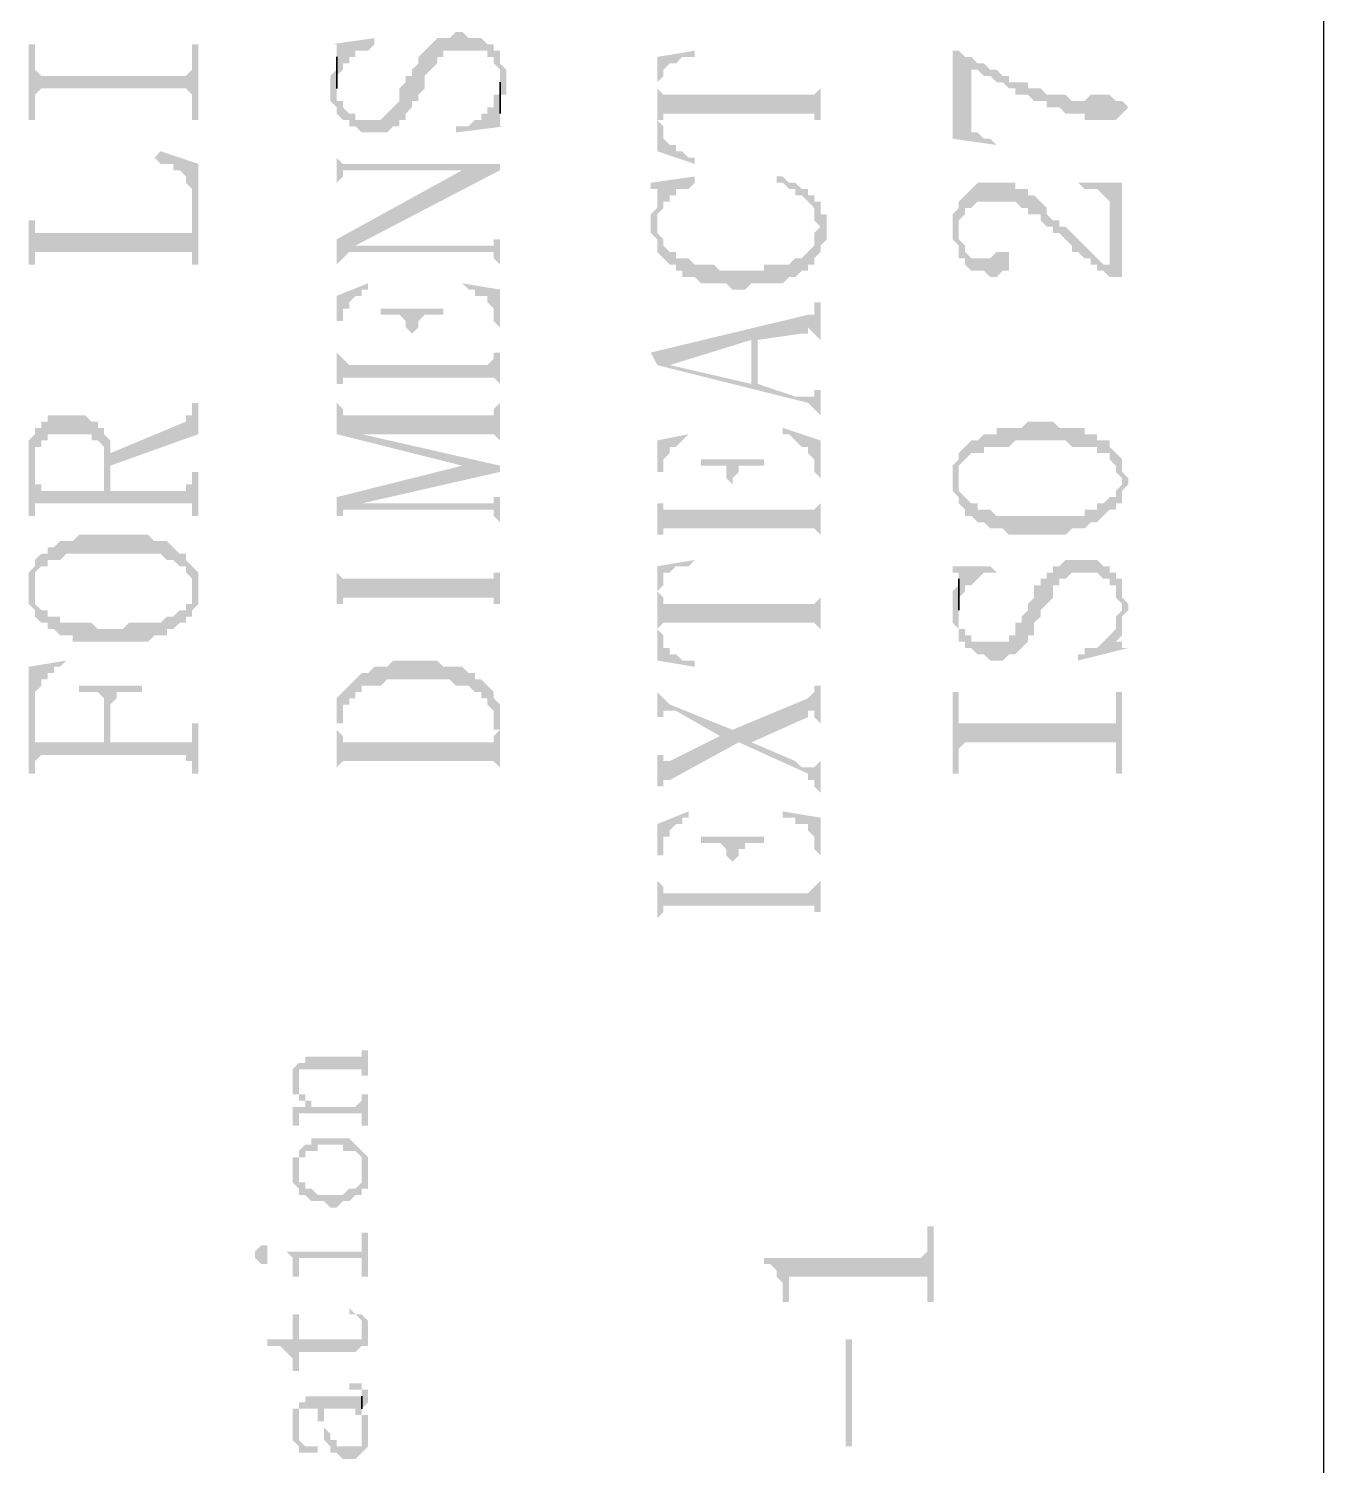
# Model space of a CAD drawing. Header units: millimetres. Extents: x 7018 to 13530, y 4187 to 5692.
# Drawn here: x 7028.23 to 7037.53, y 5152.71 to 5163.02 of the extents above; entities that cross this region are included whole.
import ezdxf

# ---------------------------------------------------------------- set-up
doc = ezdxf.new("R2010")
doc.units = ezdxf.units.MM

msp = doc.modelspace()

# ---------------------------------------------------------------- hatches: boundary and pattern name
at = {"transparency": 33554559}
for points in [[(7030.395, 5162.595), (7030.395, 5162.505), (7030.44, 5162.46), (7030.44, 5162.414), (7030.485, 5162.369), (7030.53, 5162.369), (7030.53, 5162.324), (7030.575, 5162.324), (7030.62, 5162.279), (7030.801, 5162.279), (7030.846, 5162.324), (7030.891, 5162.324), (7030.891, 5162.369), (7030.936, 5162.369), (7030.936, 5162.414), (7030.936, 5162.414), (7030.981, 5162.46), (7030.981, 5162.505), (7031.027, 5162.505), (7031.027, 5162.55), (7031.072, 5162.595), (7031.072, 5162.685), (7031.117, 5162.73), (7031.117, 5162.73), (7031.162, 5162.775), (7031.162, 5162.821), (7031.207, 5162.821), (7031.207, 5162.866), (7031.523, 5162.866), (7031.523, 5162.821), (7031.568, 5162.821), (7031.568, 5162.775), (7031.568, 5162.775), (7031.613, 5162.73), (7031.613, 5162.46), (7031.613, 5162.55), (7031.658, 5162.55), (7031.658, 5162.64), (7031.658, 5162.73), (7031.613, 5162.775), (7031.613, 5162.866), (7031.568, 5162.866), (7031.568, 5162.911), (7031.523, 5162.911), (7031.478, 5162.956), (7031.388, 5162.956), (7031.342, 5163.001), (7031.297, 5163.001), (7031.252, 5162.956), (7031.162, 5162.956), (7031.117, 5162.911), (7031.117, 5162.911), (7031.072, 5162.866), (7031.072, 5162.866), (7031.027, 5162.821), (7031.027, 5162.775), (7030.981, 5162.73), (7030.981, 5162.685), (7030.936, 5162.685), (7030.936, 5162.64), (7030.891, 5162.595), (7030.891, 5162.505), (7030.846, 5162.46), (7030.846, 5162.46), (7030.801, 5162.414), (7030.801, 5162.414), (7030.756, 5162.369), (7030.575, 5162.369), (7030.575, 5162.414), (7030.53, 5162.414), (7030.485, 5162.46), (7030.485, 5162.505), (7030.44, 5162.505), (7030.44, 5162.775), (7030.44, 5162.73), (7030.44, 5162.73), (7030.395, 5162.685), (7030.395, 5162.64)], [(7030.395, 5162.911), (7030.44, 5162.911), (7030.44, 5162.866), (7030.44, 5162.685), (7030.485, 5162.73), (7030.485, 5162.775), (7030.53, 5162.775), (7030.53, 5162.821), (7030.575, 5162.821), (7030.575, 5162.866), (7030.665, 5162.866), (7030.711, 5162.911), (7030.711, 5162.956)], [(7028.228, 5162.911), (7028.228, 5162.369), (7028.273, 5162.369), (7028.273, 5162.55), (7028.273, 5162.55), (7028.319, 5162.595), (7029.357, 5162.595), (7029.402, 5162.55), (7029.402, 5162.369), (7029.447, 5162.369), (7029.447, 5162.911), (7029.402, 5162.911), (7029.402, 5162.73), (7029.402, 5162.73), (7029.357, 5162.685), (7028.319, 5162.685), (7028.273, 5162.73), (7028.273, 5162.911)], [(7032.742, 5162.821), (7032.742, 5162.595), (7032.742, 5162.64), (7032.787, 5162.685), (7032.787, 5162.73), (7032.787, 5162.73), (7032.832, 5162.775), (7032.877, 5162.775), (7032.922, 5162.821), (7033.012, 5162.821), (7033.012, 5162.866)], [(7034.863, 5162.866), (7034.863, 5162.234), (7035.179, 5162.189), (7035.179, 5162.189), (7035.134, 5162.234), (7035.088, 5162.234), (7035.043, 5162.279), (7034.998, 5162.279), (7034.998, 5162.775), (7034.953, 5162.821), (7034.908, 5162.866)], [(7032.742, 5162.821), (7032.742, 5162.144), (7033.012, 5162.053), (7033.012, 5162.098), (7032.967, 5162.098), (7032.922, 5162.144), (7032.877, 5162.144), (7032.877, 5162.189), (7032.832, 5162.189), (7032.787, 5162.234), (7032.787, 5162.324), (7032.742, 5162.369), (7032.742, 5162.595)], [(7034.953, 5162.821), (7034.998, 5162.775), (7034.998, 5162.73), (7035.043, 5162.73), (7035.088, 5162.685), (7035.134, 5162.685), (7035.179, 5162.64), (7035.224, 5162.64), (7035.269, 5162.595), (7035.314, 5162.595), (7035.314, 5162.55), (7035.404, 5162.55), (7035.449, 5162.505), (7035.54, 5162.505), (7035.54, 5162.46), (7035.63, 5162.46), (7035.675, 5162.414), (7035.811, 5162.414), (7035.811, 5162.369), (7036.036, 5162.369), (7036.081, 5162.414), (7036.081, 5162.414), (7036.126, 5162.46), (7036.081, 5162.505), (7036.036, 5162.505), (7035.991, 5162.55), (7035.856, 5162.55), (7035.811, 5162.505), (7035.72, 5162.505), (7035.675, 5162.55), (7035.54, 5162.55), (7035.495, 5162.595), (7035.404, 5162.595), (7035.404, 5162.64), (7035.269, 5162.64), (7035.269, 5162.685), (7035.224, 5162.685), (7035.179, 5162.73), (7035.134, 5162.73), (7035.088, 5162.775), (7035.043, 5162.775), (7034.998, 5162.821)], [(7031.297, 5162.324), (7031.297, 5162.279), (7031.658, 5162.324), (7031.613, 5162.324), (7031.613, 5162.369), (7031.613, 5162.55), (7031.568, 5162.55), (7031.568, 5162.46), (7031.523, 5162.46), (7031.523, 5162.414), (7031.478, 5162.414), (7031.478, 5162.369), (7031.433, 5162.369), (7031.388, 5162.324), (7031.342, 5162.324)], [(7032.742, 5162.595), (7032.742, 5162.369), (7032.787, 5162.369), (7032.787, 5162.414), (7033.87, 5162.414), (7033.87, 5162.369), (7033.915, 5162.369), (7033.915, 5162.279), (7033.915, 5162.64), (7033.915, 5162.595), (7033.915, 5162.595), (7033.87, 5162.55), (7032.787, 5162.55)], [(7029.131, 5162.098), (7029.131, 5162.098), (7029.176, 5162.053), (7029.266, 5162.053), (7029.266, 5162.008), (7029.312, 5162.008), (7029.357, 5161.963), (7029.357, 5161.918), (7029.402, 5161.873), (7029.402, 5161.828), (7029.402, 5161.331), (7029.447, 5161.331), (7029.447, 5162.053), (7029.176, 5162.144)], [(7030.44, 5162.189), (7030.44, 5161.873), (7030.44, 5161.918), (7030.485, 5161.963), (7030.485, 5162.008), (7031.613, 5162.008), (7031.613, 5162.053), (7030.485, 5162.053), (7030.44, 5162.098)], [(7030.44, 5161.512), (7030.44, 5161.286), (7030.44, 5161.331), (7030.485, 5161.376), (7030.485, 5161.376), (7030.53, 5161.421), (7030.575, 5161.467), (7031.613, 5162.008), (7031.342, 5162.008)], [(7032.696, 5161.918), (7032.696, 5161.873), (7032.742, 5161.873), (7032.742, 5161.467), (7032.742, 5161.692), (7032.787, 5161.737), (7032.787, 5161.783), (7032.832, 5161.783), (7032.832, 5161.828), (7032.877, 5161.828), (7032.877, 5161.873), (7032.967, 5161.873), (7033.012, 5161.918), (7033.012, 5161.963)], [(7033.599, 5161.918), (7033.644, 5161.918), (7033.689, 5161.873), (7033.734, 5161.873), (7033.734, 5161.828), (7033.78, 5161.828), (7033.825, 5161.783), (7033.825, 5161.783), (7033.87, 5161.737), (7033.87, 5161.692), (7033.87, 5161.647), (7033.915, 5161.602), (7033.915, 5161.783), (7033.87, 5161.783), (7033.87, 5161.828), (7033.825, 5161.828), (7033.825, 5161.873), (7033.78, 5161.873), (7033.734, 5161.918), (7033.689, 5161.918), (7033.644, 5161.963), (7033.599, 5161.963)], [(7032.696, 5161.647), (7032.696, 5161.602), (7032.696, 5161.557), (7032.742, 5161.512), (7032.742, 5161.467), (7032.742, 5161.828), (7032.742, 5161.783), (7032.742, 5161.737), (7032.696, 5161.692)], [(7034.863, 5161.602), (7034.863, 5161.512), (7034.863, 5161.512), (7034.908, 5161.467), (7034.908, 5161.421), (7034.908, 5161.647), (7034.908, 5161.647), (7034.953, 5161.692), (7034.953, 5161.737), (7034.998, 5161.737), (7035.043, 5161.783), (7035.314, 5161.783), (7035.359, 5161.737), (7035.404, 5161.737), (7035.404, 5161.692), (7035.495, 5161.692), (7035.495, 5161.647), (7035.54, 5161.602), (7035.585, 5161.602), (7035.585, 5161.557), (7035.63, 5161.557), (7035.675, 5161.512), (7035.675, 5161.512), (7035.72, 5161.467), (7035.72, 5161.421), (7035.765, 5161.421), (7035.811, 5161.376), (7035.856, 5161.376), (7035.856, 5161.331), (7035.901, 5161.331), (7035.901, 5161.286), (7035.946, 5161.286), (7035.991, 5161.241), (7035.991, 5161.331), (7035.946, 5161.331), (7035.901, 5161.376), (7035.901, 5161.376), (7035.856, 5161.421), (7035.811, 5161.467), (7035.811, 5161.467), (7035.765, 5161.512), (7035.765, 5161.512), (7035.72, 5161.557), (7035.72, 5161.557), (7035.675, 5161.602), (7035.63, 5161.602), (7035.63, 5161.647), (7035.585, 5161.647), (7035.54, 5161.692), (7035.54, 5161.737), (7035.495, 5161.783), (7035.495, 5161.783), (7035.449, 5161.828), (7035.404, 5161.828), (7035.404, 5161.873), (7035.314, 5161.873), (7035.314, 5161.918), (7035.043, 5161.918), (7034.998, 5161.873), (7034.998, 5161.873), (7034.953, 5161.828), (7034.953, 5161.828), (7034.908, 5161.783), (7034.908, 5161.737), (7034.863, 5161.692), (7034.863, 5161.647)], [(7035.765, 5161.918), (7035.765, 5161.918), (7035.811, 5161.873), (7035.901, 5161.873), (7035.946, 5161.828), (7035.946, 5161.828), (7035.991, 5161.783), (7035.991, 5161.241), (7036.081, 5161.241), (7036.081, 5161.918)], [(7032.742, 5161.467), (7032.742, 5161.421), (7032.787, 5161.376), (7032.787, 5161.376), (7032.832, 5161.331), (7032.877, 5161.331), (7032.877, 5161.286), (7032.922, 5161.286), (7032.922, 5161.241), (7033.012, 5161.241), (7033.057, 5161.196), (7033.238, 5161.196), (7033.283, 5161.151), (7033.373, 5161.151), (7033.419, 5161.196), (7033.644, 5161.196), (7033.689, 5161.241), (7033.734, 5161.241), (7033.78, 5161.286), (7033.825, 5161.286), (7033.825, 5161.331), (7033.87, 5161.331), (7033.87, 5161.376), (7033.915, 5161.421), (7033.915, 5161.467), (7033.96, 5161.512), (7033.96, 5161.602), (7033.96, 5161.692), (7033.915, 5161.692), (7033.915, 5161.783), (7033.915, 5161.602), (7033.915, 5161.602), (7033.87, 5161.557), (7033.87, 5161.467), (7033.87, 5161.467), (7033.825, 5161.421), (7033.825, 5161.421), (7033.78, 5161.376), (7033.734, 5161.376), (7033.689, 5161.331), (7033.509, 5161.331), (7033.509, 5161.286), (7033.193, 5161.286), (7033.148, 5161.331), (7033.012, 5161.331), (7032.967, 5161.376), (7032.877, 5161.376), (7032.877, 5161.421), (7032.832, 5161.421), (7032.787, 5161.467), (7032.787, 5161.512), (7032.742, 5161.557), (7032.742, 5161.602)], [(7028.228, 5161.647), (7028.228, 5161.331), (7028.273, 5161.331), (7028.273, 5161.421), (7029.402, 5161.421), (7029.402, 5161.376), (7029.402, 5161.602), (7029.402, 5161.557), (7028.273, 5161.557), (7028.273, 5161.602), (7028.273, 5161.647)], [(7030.53, 5161.421), (7031.568, 5161.421), (7031.568, 5161.376), (7031.568, 5161.376), (7031.613, 5161.331), (7031.613, 5161.286), (7031.613, 5161.557), (7031.613, 5161.512), (7031.568, 5161.512), (7031.568, 5161.467), (7030.575, 5161.467)], [(7034.908, 5161.421), (7034.908, 5161.376), (7034.953, 5161.376), (7034.953, 5161.331), (7034.953, 5161.331), (7034.998, 5161.286), (7035.088, 5161.286), (7035.134, 5161.241), (7035.179, 5161.241), (7035.224, 5161.286), (7035.269, 5161.286), (7035.269, 5161.331), (7035.269, 5161.421), (7035.179, 5161.421), (7035.134, 5161.376), (7034.998, 5161.376), (7034.953, 5161.421), (7034.953, 5161.467), (7034.908, 5161.512), (7034.908, 5161.557)], [(7030.44, 5161.106), (7030.44, 5160.429), (7030.44, 5160.925), (7030.485, 5160.925), (7030.485, 5161.015), (7030.53, 5161.015), (7030.53, 5161.06), (7030.53, 5161.06), (7030.575, 5161.106), (7030.62, 5161.106), (7030.62, 5161.151), (7030.665, 5161.151), (7030.665, 5161.196)], [(7031.342, 5161.196), (7031.342, 5161.196), (7031.388, 5161.151), (7031.433, 5161.151), (7031.433, 5161.106), (7031.523, 5161.106), (7031.523, 5161.06), (7031.523, 5161.06), (7031.568, 5161.015), (7031.568, 5160.97), (7031.568, 5160.925), (7031.613, 5160.88), (7031.613, 5160.429), (7031.613, 5161.151)], [(7030.756, 5161.015), (7030.756, 5160.97), (7030.891, 5160.97), (7030.936, 5160.925), (7030.936, 5160.88), (7030.981, 5160.835), (7030.981, 5160.609), (7030.981, 5160.835), (7030.981, 5160.835), (7031.027, 5160.88), (7031.027, 5160.925), (7031.027, 5160.925), (7031.072, 5160.97), (7031.207, 5160.97), (7031.207, 5161.015)], [(7032.696, 5160.699), (7032.742, 5160.609), (7032.832, 5160.609), (7033.419, 5160.79), (7033.419, 5160.474), (7033.464, 5160.79), (7033.78, 5160.835), (7033.825, 5160.835), (7033.825, 5160.88), (7033.87, 5160.835), (7033.87, 5160.835), (7033.915, 5160.79), (7033.915, 5161.06), (7033.87, 5161.06), (7033.87, 5160.97), (7033.825, 5160.97)], [(7030.44, 5160.474), (7030.485, 5160.474), (7030.485, 5160.519), (7031.568, 5160.519), (7031.613, 5160.474), (7031.613, 5160.699), (7031.568, 5160.699), (7031.568, 5160.654), (7031.568, 5160.654), (7031.523, 5160.609), (7030.981, 5160.609), (7030.981, 5160.835), (7030.981, 5160.609), (7030.53, 5160.609), (7030.485, 5160.654), (7030.485, 5160.654), (7030.44, 5160.699), (7030.44, 5160.88)], [(7032.742, 5160.609), (7033.825, 5160.338), (7033.87, 5160.293), (7033.87, 5160.293), (7033.915, 5160.248), (7033.915, 5160.203), (7033.915, 5160.474), (7033.915, 5160.429), (7033.87, 5160.429), (7033.87, 5160.383), (7033.734, 5160.383), (7033.464, 5160.474), (7033.464, 5160.79), (7033.419, 5160.474), (7032.832, 5160.609), (7032.832, 5160.609)], [(7028.815, 5159.977), (7028.815, 5159.887), (7029.447, 5160.113), (7029.447, 5160.338), (7029.402, 5160.338), (7029.402, 5160.293), (7029.402, 5160.248), (7029.357, 5160.248), (7029.357, 5160.203)], [(7030.44, 5160.338), (7030.44, 5160.113), (7031.342, 5159.887), (7031.342, 5159.887), (7031.613, 5159.842), (7031.613, 5159.887), (7030.62, 5160.113), (7030.62, 5160.113), (7030.53, 5160.248), (7030.485, 5160.248), (7030.485, 5160.293), (7030.44, 5160.338)], [(7030.53, 5160.248), (7030.62, 5160.113), (7031.568, 5160.113), (7031.613, 5160.068), (7031.613, 5160.022), (7031.613, 5160.338), (7031.613, 5160.338), (7031.568, 5160.293), (7031.568, 5160.248), (7031.523, 5160.248)], [(7028.228, 5159.932), (7028.228, 5159.526), (7028.273, 5159.526), (7028.273, 5159.887), (7028.273, 5160.022), (7028.319, 5160.022), (7028.319, 5160.068), (7028.364, 5160.068), (7028.364, 5160.113), (7028.68, 5160.113), (7028.68, 5160.068), (7028.725, 5160.068), (7028.77, 5160.022), (7028.77, 5159.977), (7028.77, 5159.706), (7028.815, 5160.068), (7028.77, 5160.113), (7028.77, 5160.158), (7028.725, 5160.158), (7028.725, 5160.203), (7028.68, 5160.203), (7028.635, 5160.248), (7028.364, 5160.248), (7028.364, 5160.203), (7028.319, 5160.203), (7028.319, 5160.158), (7028.273, 5160.158), (7028.273, 5160.113), (7028.273, 5160.113), (7028.228, 5160.068), (7028.228, 5159.977), (7028.228, 5159.977)], [(7034.908, 5159.932), (7034.908, 5159.797), (7034.908, 5159.842), (7034.908, 5159.887), (7034.953, 5159.932), (7034.953, 5159.932), (7034.998, 5159.977), (7035.088, 5159.977), (7035.088, 5160.022), (7035.269, 5160.022), (7035.314, 5160.068), (7035.675, 5160.068), (7035.72, 5160.022), (7035.901, 5160.022), (7035.901, 5159.977), (7035.991, 5159.977), (7035.991, 5159.932), (7036.036, 5159.887), (7036.036, 5159.842), (7036.081, 5159.797), (7036.081, 5159.932), (7036.036, 5159.977), (7036.036, 5159.977), (7035.991, 5160.022), (7035.991, 5160.068), (7035.901, 5160.068), (7035.901, 5160.113), (7035.811, 5160.113), (7035.811, 5160.158), (7035.63, 5160.158), (7035.585, 5160.203), (7035.404, 5160.203), (7035.359, 5160.158), (7035.179, 5160.158), (7035.179, 5160.113), (7035.088, 5160.113), (7035.043, 5160.068), (7034.998, 5160.068), (7034.953, 5160.022), (7034.953, 5160.022), (7034.908, 5159.977)], [(7028.273, 5159.571), (7028.273, 5159.616), (7029.402, 5159.616), (7029.402, 5159.526), (7029.447, 5159.526), (7029.447, 5159.842), (7029.402, 5159.842), (7029.402, 5159.797), (7029.402, 5159.752), (7029.357, 5159.752), (7029.357, 5159.706), (7028.815, 5159.706), (7028.815, 5160.068), (7028.815, 5160.068), (7028.77, 5159.706), (7028.319, 5159.706), (7028.319, 5159.752), (7028.273, 5159.752), (7028.273, 5159.887)], [(7032.742, 5160.068), (7032.742, 5159.345), (7032.742, 5159.842), (7032.787, 5159.842), (7032.787, 5159.887), (7032.787, 5159.932), (7032.832, 5159.977), (7032.832, 5160.022), (7032.877, 5160.022), (7032.922, 5160.068), (7032.922, 5160.068), (7032.967, 5160.113), (7032.967, 5160.113)], [(7033.644, 5160.113), (7033.689, 5160.113), (7033.734, 5160.068), (7033.734, 5160.068), (7033.78, 5160.022), (7033.825, 5160.022), (7033.825, 5159.977), (7033.825, 5159.977), (7033.87, 5159.932), (7033.87, 5159.842), (7033.915, 5159.797), (7033.915, 5159.345), (7033.915, 5160.068), (7033.644, 5160.158)], [(7030.44, 5159.661), (7030.44, 5159.481), (7030.44, 5159.526), (7030.485, 5159.526), (7030.485, 5159.571), (7030.53, 5159.571), (7030.62, 5159.616), (7031.613, 5159.842), (7031.342, 5159.887)], [(7033.057, 5159.932), (7033.057, 5159.887), (7033.238, 5159.887), (7033.238, 5159.797), (7033.283, 5159.752), (7033.283, 5159.571), (7033.283, 5159.797), (7033.328, 5159.842), (7033.328, 5159.887), (7033.509, 5159.887), (7033.509, 5159.932)], [(7034.863, 5159.797), (7034.863, 5159.706), (7034.863, 5159.706), (7034.908, 5159.661), (7034.908, 5159.616), (7034.908, 5159.616), (7034.953, 5159.571), (7034.953, 5159.526), (7034.998, 5159.526), (7035.043, 5159.481), (7035.088, 5159.481), (7035.134, 5159.436), (7035.224, 5159.436), (7035.269, 5159.391), (7035.675, 5159.391), (7035.72, 5159.436), (7035.811, 5159.436), (7035.856, 5159.481), (7035.901, 5159.481), (7035.946, 5159.526), (7035.946, 5159.526), (7035.991, 5159.571), (7036.036, 5159.571), (7036.036, 5159.616), (7036.081, 5159.616), (7036.081, 5159.706), (7036.081, 5159.706), (7036.126, 5159.752), (7036.126, 5159.797), (7036.126, 5159.797), (7036.081, 5159.842), (7036.081, 5159.932), (7036.081, 5159.797), (7036.081, 5159.752), (7036.036, 5159.706), (7036.036, 5159.661), (7035.991, 5159.661), (7035.946, 5159.616), (7035.901, 5159.616), (7035.901, 5159.571), (7035.811, 5159.571), (7035.811, 5159.526), (7035.179, 5159.526), (7035.134, 5159.571), (7035.043, 5159.571), (7035.043, 5159.616), (7034.998, 5159.616), (7034.953, 5159.661), (7034.953, 5159.661), (7034.908, 5159.706), (7034.908, 5159.932), (7034.908, 5159.932), (7034.863, 5159.887), (7034.863, 5159.842), (7034.863, 5159.842)], [(7032.742, 5159.391), (7032.787, 5159.391), (7032.787, 5159.436), (7033.87, 5159.436), (7033.915, 5159.391), (7033.915, 5159.616), (7033.915, 5159.616), (7033.87, 5159.571), (7033.283, 5159.571), (7033.283, 5159.752), (7033.283, 5159.571), (7032.787, 5159.571), (7032.787, 5159.616), (7032.742, 5159.616), (7032.742, 5159.842)], [(7030.53, 5159.571), (7031.568, 5159.571), (7031.568, 5159.526), (7031.568, 5159.526), (7031.613, 5159.481), (7031.613, 5159.706), (7031.613, 5159.661), (7031.568, 5159.661), (7031.568, 5159.616), (7030.62, 5159.616)], [(7028.273, 5159.165), (7028.273, 5158.984), (7028.273, 5159.029), (7028.273, 5159.12), (7028.273, 5159.12), (7028.319, 5159.165), (7028.364, 5159.165), (7028.364, 5159.21), (7028.454, 5159.21), (7028.499, 5159.255), (7029.176, 5159.255), (7029.221, 5159.21), (7029.266, 5159.21), (7029.312, 5159.165), (7029.357, 5159.165), (7029.357, 5159.12), (7029.402, 5159.075), (7029.402, 5158.984), (7029.402, 5159.165), (7029.402, 5159.165), (7029.357, 5159.21), (7029.357, 5159.255), (7029.312, 5159.255), (7029.266, 5159.3), (7029.266, 5159.3), (7029.221, 5159.345), (7029.131, 5159.345), (7029.086, 5159.391), (7028.589, 5159.391), (7028.544, 5159.345), (7028.454, 5159.345), (7028.409, 5159.3), (7028.364, 5159.3), (7028.364, 5159.255), (7028.319, 5159.255), (7028.273, 5159.21), (7028.273, 5159.21)], [(7030.44, 5159.3), (7030.44, 5158.714), (7030.44, 5158.894), (7030.485, 5158.894), (7030.485, 5158.939), (7031.568, 5158.939), (7031.568, 5158.894), (7031.613, 5158.894), (7031.613, 5158.714), (7031.613, 5159.3), (7031.613, 5159.12), (7031.568, 5159.12), (7031.568, 5159.075), (7030.485, 5159.075), (7030.44, 5159.12)], [(7028.228, 5158.984), (7028.228, 5158.894), (7028.228, 5158.894), (7028.273, 5158.849), (7028.273, 5158.804), (7028.273, 5158.804), (7028.319, 5158.759), (7028.364, 5158.759), (7028.364, 5158.714), (7028.409, 5158.714), (7028.454, 5158.668), (7028.544, 5158.668), (7028.544, 5158.623), (7029.086, 5158.623), (7029.131, 5158.668), (7029.221, 5158.668), (7029.221, 5158.714), (7029.266, 5158.714), (7029.312, 5158.759), (7029.357, 5158.759), (7029.357, 5158.804), (7029.402, 5158.804), (7029.402, 5158.849), (7029.447, 5158.894), (7029.447, 5158.984), (7029.447, 5159.12), (7029.447, 5159.12), (7029.402, 5159.165), (7029.402, 5158.984), (7029.402, 5158.894), (7029.357, 5158.894), (7029.357, 5158.849), (7029.312, 5158.849), (7029.266, 5158.804), (7029.221, 5158.804), (7029.176, 5158.759), (7028.95, 5158.759), (7028.905, 5158.714), (7028.725, 5158.714), (7028.68, 5158.759), (7028.454, 5158.759), (7028.454, 5158.804), (7028.364, 5158.804), (7028.364, 5158.849), (7028.319, 5158.849), (7028.273, 5158.894), (7028.273, 5158.984), (7028.273, 5159.165), (7028.228, 5159.12), (7028.228, 5159.029)], [(7032.742, 5159.165), (7032.742, 5158.984), (7032.742, 5158.984), (7032.787, 5159.029), (7032.787, 5159.075), (7032.787, 5159.12), (7032.832, 5159.12), (7032.877, 5159.165), (7032.967, 5159.165), (7033.012, 5159.21), (7033.012, 5159.21)], [(7032.742, 5159.165), (7032.742, 5158.488), (7033.012, 5158.443), (7033.012, 5158.488), (7032.922, 5158.488), (7032.877, 5158.533), (7032.832, 5158.533), (7032.832, 5158.578), (7032.787, 5158.578), (7032.787, 5158.668), (7032.742, 5158.714), (7032.742, 5158.984)], [(7034.863, 5158.849), (7034.863, 5158.759), (7034.863, 5158.759), (7034.908, 5158.714), (7034.908, 5158.623), (7034.953, 5158.623), (7034.953, 5158.578), (7034.998, 5158.578), (7035.043, 5158.533), (7035.088, 5158.533), (7035.134, 5158.488), (7035.224, 5158.488), (7035.269, 5158.533), (7035.314, 5158.533), (7035.359, 5158.578), (7035.359, 5158.578), (7035.404, 5158.623), (7035.404, 5158.668), (7035.449, 5158.668), (7035.449, 5158.759), (7035.495, 5158.804), (7035.495, 5158.849), (7035.54, 5158.894), (7035.54, 5158.894), (7035.585, 5158.939), (7035.585, 5159.029), (7035.63, 5159.029), (7035.63, 5159.075), (7035.675, 5159.075), (7035.72, 5159.12), (7035.901, 5159.12), (7035.946, 5159.075), (7035.991, 5159.075), (7035.991, 5159.029), (7036.036, 5159.029), (7036.036, 5158.939), (7036.081, 5158.894), (7036.081, 5158.714), (7036.081, 5158.759), (7036.081, 5158.804), (7036.126, 5158.849), (7036.126, 5158.894), (7036.126, 5158.894), (7036.081, 5158.939), (7036.081, 5159.075), (7036.036, 5159.075), (7036.036, 5159.12), (7035.991, 5159.12), (7035.991, 5159.165), (7035.946, 5159.165), (7035.901, 5159.21), (7035.675, 5159.21), (7035.63, 5159.165), (7035.585, 5159.165), (7035.585, 5159.12), (7035.54, 5159.12), (7035.54, 5159.075), (7035.495, 5159.075), (7035.495, 5159.029), (7035.449, 5159.029), (7035.449, 5158.939), (7035.404, 5158.894), (7035.404, 5158.849), (7035.359, 5158.804), (7035.359, 5158.759), (7035.314, 5158.759), (7035.314, 5158.668), (7035.269, 5158.668), (7035.269, 5158.623), (7034.998, 5158.623), (7034.998, 5158.668), (7034.953, 5158.668), (7034.953, 5158.714), (7034.908, 5158.714), (7034.908, 5159.029), (7034.863, 5158.984), (7034.863, 5158.939), (7034.863, 5158.894)], [(7034.863, 5159.165), (7034.863, 5159.12), (7034.908, 5159.12), (7034.908, 5158.939), (7034.908, 5158.939), (7034.953, 5158.984), (7034.953, 5159.029), (7034.998, 5159.029), (7035.043, 5159.075), (7035.043, 5159.075), (7035.088, 5159.12), (7035.179, 5159.12), (7035.134, 5159.165)], [(7032.742, 5158.984), (7032.742, 5158.714), (7032.787, 5158.759), (7033.87, 5158.759), (7033.915, 5158.714), (7033.915, 5158.668), (7033.915, 5159.029), (7033.915, 5158.939), (7033.915, 5158.939), (7033.87, 5158.894), (7032.787, 5158.894), (7032.787, 5158.939)], [(7036.036, 5158.804), (7036.036, 5158.623), (7036.081, 5158.668), (7036.081, 5158.894), (7036.081, 5158.849)], [(7035.765, 5158.533), (7035.765, 5158.488), (7036.126, 5158.578), (7036.081, 5158.578), (7036.081, 5158.623), (7036.036, 5158.623), (7036.036, 5158.804), (7036.036, 5158.759), (7036.036, 5158.714), (7035.991, 5158.668), (7035.991, 5158.668), (7035.946, 5158.623), (7035.946, 5158.623), (7035.901, 5158.578), (7035.811, 5158.578), (7035.811, 5158.533)], [(7028.228, 5158.443), (7028.228, 5157.676), (7028.273, 5157.676), (7028.273, 5158.172), (7028.273, 5158.217), (7028.273, 5158.262), (7028.319, 5158.307), (7028.319, 5158.352), (7028.364, 5158.352), (7028.364, 5158.398), (7028.409, 5158.398), (7028.409, 5158.443), (7028.454, 5158.443), (7028.499, 5158.488), (7028.499, 5158.488)], [(7030.44, 5157.991), (7030.44, 5157.676), (7030.44, 5158.037), (7030.485, 5158.037), (7030.485, 5158.172), (7030.53, 5158.172), (7030.53, 5158.217), (7030.575, 5158.217), (7030.575, 5158.262), (7030.62, 5158.262), (7030.62, 5158.307), (7030.756, 5158.307), (7030.801, 5158.352), (7031.252, 5158.352), (7031.297, 5158.307), (7031.388, 5158.307), (7031.433, 5158.262), (7031.478, 5158.262), (7031.478, 5158.217), (7031.523, 5158.217), (7031.523, 5158.172), (7031.568, 5158.127), (7031.568, 5157.991), (7031.613, 5157.991), (7031.613, 5157.676), (7031.613, 5157.991), (7031.613, 5158.172), (7031.613, 5158.172), (7031.568, 5158.217), (7031.568, 5158.262), (7031.568, 5158.262), (7031.523, 5158.307), (7031.523, 5158.307), (7031.478, 5158.352), (7031.433, 5158.352), (7031.433, 5158.398), (7031.388, 5158.398), (7031.342, 5158.443), (7031.207, 5158.443), (7031.162, 5158.488), (7030.846, 5158.488), (7030.801, 5158.443), (7030.711, 5158.443), (7030.665, 5158.398), (7030.62, 5158.398), (7030.575, 5158.352), (7030.575, 5158.352), (7030.53, 5158.307), (7030.53, 5158.307), (7030.485, 5158.262), (7030.485, 5158.262), (7030.44, 5158.217), (7030.44, 5158.127), (7030.44, 5158.037)], [(7032.742, 5157.856), (7032.742, 5157.54), (7032.742, 5157.585), (7032.787, 5157.585), (7032.787, 5157.63), (7032.832, 5157.63), (7033.328, 5157.901), (7033.419, 5157.901), (7033.825, 5158.082), (7033.825, 5158.127), (7033.87, 5158.127), (7033.87, 5158.082), (7033.915, 5158.037), (7033.915, 5158.352), (7033.915, 5158.307), (7033.87, 5158.307), (7033.87, 5158.262), (7033.87, 5158.262), (7033.825, 5158.217), (7033.283, 5157.991), (7033.193, 5157.946), (7032.832, 5157.766), (7032.787, 5157.766), (7032.787, 5157.811), (7032.742, 5157.811)], [(7028.589, 5158.307), (7028.589, 5158.262), (7028.725, 5158.262), (7028.77, 5158.217), (7028.77, 5157.901), (7028.815, 5158.127), (7028.815, 5158.172), (7028.815, 5158.172), (7028.86, 5158.217), (7028.86, 5158.262), (7029.041, 5158.262), (7029.041, 5158.307)], [(7032.742, 5158.307), (7032.742, 5158.037), (7032.742, 5158.082), (7032.787, 5158.082), (7032.787, 5158.127), (7032.877, 5158.127), (7033.193, 5157.946), (7033.283, 5157.991), (7032.832, 5158.172), (7032.787, 5158.217), (7032.787, 5158.217), (7032.742, 5158.262)], [(7034.863, 5158.262), (7034.863, 5157.676), (7034.908, 5157.676), (7034.908, 5157.856), (7034.908, 5157.856), (7034.953, 5157.901), (7036.036, 5157.901), (7036.036, 5157.856), (7036.036, 5157.676), (7036.081, 5157.676), (7036.081, 5158.262), (7036.036, 5158.262), (7036.036, 5158.082), (7036.036, 5158.037), (7034.908, 5158.037), (7034.908, 5158.262)], [(7028.273, 5157.721), (7028.273, 5157.766), (7028.273, 5157.766), (7028.319, 5157.811), (7029.357, 5157.811), (7029.357, 5157.766), (7029.402, 5157.766), (7029.402, 5157.676), (7029.447, 5157.676), (7029.447, 5158.037), (7029.402, 5158.037), (7029.402, 5157.946), (7029.402, 5157.901), (7028.815, 5157.901), (7028.815, 5158.127), (7028.77, 5157.901), (7028.273, 5157.901), (7028.273, 5157.946), (7028.273, 5158.172)], [(7030.44, 5157.721), (7030.44, 5157.721), (7030.485, 5157.766), (7031.568, 5157.766), (7031.613, 5157.721), (7031.613, 5157.991), (7031.568, 5157.946), (7031.568, 5157.901), (7030.485, 5157.901), (7030.485, 5157.946), (7030.485, 5157.946), (7030.44, 5157.991)], [(7033.328, 5157.901), (7033.825, 5157.676), (7033.825, 5157.63), (7033.87, 5157.63), (7033.87, 5157.585), (7033.915, 5157.54), (7033.915, 5157.766), (7033.915, 5157.766), (7033.87, 5157.721), (7033.78, 5157.721), (7033.734, 5157.766), (7033.419, 5157.901)], [(7032.742, 5157.314), (7032.742, 5156.637), (7032.742, 5157.089), (7032.787, 5157.089), (7032.787, 5157.224), (7032.832, 5157.224), (7032.832, 5157.269), (7032.832, 5157.269), (7032.877, 5157.314), (7032.922, 5157.314), (7032.922, 5157.36), (7032.967, 5157.36), (7032.967, 5157.405)], [(7033.644, 5157.405), (7033.644, 5157.36), (7033.734, 5157.36), (7033.734, 5157.314), (7033.825, 5157.314), (7033.825, 5157.269), (7033.825, 5157.269), (7033.87, 5157.224), (7033.87, 5157.179), (7033.87, 5157.134), (7033.915, 5157.089), (7033.915, 5156.637), (7033.915, 5157.36)], [(7033.057, 5157.224), (7033.057, 5157.179), (7033.193, 5157.179), (7033.238, 5157.134), (7033.238, 5157.089), (7033.283, 5157.044), (7033.283, 5156.818), (7033.283, 5157.044), (7033.283, 5157.044), (7033.328, 5157.089), (7033.328, 5157.134), (7033.373, 5157.134), (7033.373, 5157.179), (7033.509, 5157.179), (7033.509, 5157.224)], [(7032.742, 5156.637), (7032.787, 5156.683), (7032.787, 5156.728), (7033.87, 5156.728), (7033.87, 5156.683), (7033.915, 5156.683), (7033.915, 5156.908), (7033.915, 5156.908), (7033.87, 5156.863), (7033.87, 5156.863), (7033.825, 5156.818), (7033.283, 5156.818), (7033.283, 5157.044), (7033.283, 5156.818), (7032.787, 5156.818), (7032.787, 5156.863), (7032.787, 5156.863), (7032.742, 5156.908), (7032.742, 5157.089)], [(7030.169, 5155.599), (7030.169, 5155.464), (7030.169, 5155.509), (7030.169, 5155.554), (7030.62, 5155.554), (7030.62, 5155.509), (7030.665, 5155.509), (7030.665, 5155.69), (7030.62, 5155.69), (7030.62, 5155.645), (7030.214, 5155.645), (7030.214, 5155.599)], [(7030.124, 5155.464), (7030.124, 5155.419), (7030.124, 5155.374), (7030.169, 5155.374), (7030.169, 5155.329), (7030.214, 5155.329), (7030.214, 5155.284), (7030.214, 5155.329), (7030.214, 5155.374), (7030.169, 5155.374), (7030.169, 5155.419), (7030.169, 5155.464), (7030.169, 5155.599), (7030.124, 5155.554), (7030.124, 5155.509), (7030.124, 5155.509)], [(7030.124, 5155.284), (7030.124, 5155.238), (7030.124, 5155.148), (7030.169, 5155.148), (7030.169, 5155.238), (7030.62, 5155.238), (7030.62, 5155.148), (7030.665, 5155.148), (7030.665, 5155.374), (7030.62, 5155.374), (7030.62, 5155.329), (7030.62, 5155.329), (7030.575, 5155.284), (7030.259, 5155.284), (7030.259, 5155.329), (7030.214, 5155.329), (7030.214, 5155.284)], [(7030.169, 5154.922), (7030.169, 5154.832), (7030.169, 5154.877), (7030.169, 5154.922), (7030.214, 5154.922), (7030.214, 5154.968), (7030.304, 5154.968), (7030.304, 5155.013), (7030.485, 5155.013), (7030.485, 5154.968), (7030.575, 5154.968), (7030.62, 5154.922), (7030.62, 5154.877), (7030.62, 5154.832), (7030.62, 5154.832), (7030.665, 5154.697), (7030.665, 5154.742), (7030.665, 5154.787), (7030.665, 5154.832), (7030.665, 5154.877), (7030.665, 5154.922), (7030.665, 5154.922), (7030.62, 5154.968), (7030.62, 5154.968), (7030.575, 5155.013), (7030.575, 5155.013), (7030.53, 5155.058), (7030.259, 5155.058), (7030.259, 5155.013), (7030.214, 5155.013), (7030.169, 5154.968), (7030.169, 5154.968)], [(7030.124, 5154.832), (7030.124, 5154.787), (7030.124, 5154.742), (7030.124, 5154.742), (7030.169, 5154.697), (7030.169, 5154.652), (7030.214, 5154.652), (7030.259, 5154.607), (7030.35, 5154.607), (7030.395, 5154.561), (7030.44, 5154.561), (7030.485, 5154.607), (7030.53, 5154.607), (7030.575, 5154.652), (7030.62, 5154.652), (7030.62, 5154.697), (7030.665, 5154.697), (7030.62, 5154.832), (7030.62, 5154.787), (7030.62, 5154.742), (7030.62, 5154.742), (7030.575, 5154.697), (7030.53, 5154.697), (7030.485, 5154.652), (7030.304, 5154.652), (7030.259, 5154.697), (7030.214, 5154.697), (7030.214, 5154.742), (7030.169, 5154.742), (7030.169, 5154.787), (7030.169, 5154.922), (7030.124, 5154.922), (7030.124, 5154.877)], [(7033.509, 5154.2), (7033.509, 5154.155), (7033.554, 5154.155), (7033.599, 5154.11), (7033.599, 5154.065), (7033.644, 5154.02), (7033.644, 5153.884), (7033.689, 5153.884), (7033.689, 5154.02), (7033.689, 5154.065), (7034.682, 5154.065), (7034.682, 5153.884), (7034.727, 5153.884), (7034.727, 5154.426), (7034.682, 5154.426), (7034.682, 5154.245), (7034.682, 5154.245), (7034.637, 5154.2), (7034.592, 5154.2)], [(7029.853, 5154.245), (7029.853, 5154.2), (7029.853, 5154.2), (7029.898, 5154.155), (7029.943, 5154.155), (7029.943, 5154.2), (7029.943, 5154.245), (7029.943, 5154.291), (7029.898, 5154.291), (7029.853, 5154.245)], [(7030.079, 5154.245), (7030.079, 5154.245), (7030.124, 5154.2), (7030.124, 5154.155), (7030.124, 5154.11), (7030.124, 5154.065), (7030.169, 5154.065), (7030.169, 5154.155), (7030.169, 5154.2), (7030.62, 5154.2), (7030.62, 5154.155), (7030.62, 5154.065), (7030.665, 5154.065), (7030.665, 5154.381), (7030.62, 5154.381), (7030.62, 5154.291), (7030.62, 5154.245), (7030.575, 5154.245)], [(7029.943, 5153.614), (7029.943, 5153.568), (7030.034, 5153.568), (7030.079, 5153.523), (7030.079, 5153.523), (7030.124, 5153.478), (7030.124, 5153.433), (7030.124, 5153.388), (7030.169, 5153.388), (7030.169, 5153.523), (7030.575, 5153.523), (7030.62, 5153.568), (7030.665, 5153.568), (7030.62, 5153.704), (7030.62, 5153.614), (7030.169, 5153.614), (7030.169, 5153.794), (7030.124, 5153.794), (7030.124, 5153.614)], [(7030.53, 5153.794), (7030.575, 5153.794), (7030.62, 5153.749), (7030.62, 5153.704), (7030.62, 5153.704), (7030.665, 5153.568), (7030.665, 5153.614), (7030.665, 5153.659), (7030.665, 5153.704), (7030.665, 5153.749), (7030.665, 5153.749), (7030.62, 5153.794), (7030.575, 5153.794), (7030.53, 5153.839), (7030.53, 5153.839)], [(7034.141, 5152.846), (7034.141, 5153.614), (7034.096, 5153.614), (7034.096, 5152.846)], [(7030.53, 5153.298), (7030.53, 5153.253), (7030.62, 5153.253), (7030.62, 5153.117), (7030.665, 5153.162), (7030.665, 5153.207), (7030.665, 5153.253), (7030.62, 5153.253), (7030.62, 5153.298), (7030.575, 5153.298)], [(7030.124, 5152.982), (7030.124, 5152.937), (7030.124, 5152.892), (7030.124, 5152.892), (7030.169, 5152.846), (7030.169, 5153.027), (7030.169, 5153.072), (7030.169, 5153.117), (7030.304, 5153.117), (7030.304, 5153.027), (7030.35, 5153.027), (7030.35, 5152.937), (7030.35, 5153.117), (7030.575, 5153.117), (7030.575, 5153.072), (7030.62, 5153.072), (7030.62, 5153.027), (7030.62, 5152.982), (7030.62, 5152.937), (7030.665, 5153.072), (7030.62, 5153.072), (7030.62, 5153.117), (7030.62, 5153.207), (7030.214, 5153.207), (7030.214, 5153.162), (7030.169, 5153.162), (7030.169, 5153.117), (7030.124, 5153.117), (7030.124, 5153.072), (7030.124, 5153.027)], [(7030.35, 5152.937), (7030.35, 5152.892), (7030.35, 5152.892), (7030.395, 5152.846), (7030.395, 5152.801), (7030.44, 5152.801), (7030.485, 5152.756), (7030.575, 5152.756), (7030.62, 5152.801), (7030.62, 5152.801), (7030.665, 5152.846), (7030.665, 5152.892), (7030.665, 5152.937), (7030.665, 5152.982), (7030.665, 5153.027), (7030.665, 5153.072), (7030.62, 5152.937), (7030.62, 5152.892), (7030.62, 5152.846), (7030.44, 5152.846), (7030.44, 5152.892), (7030.395, 5152.892), (7030.395, 5152.937), (7030.395, 5152.937), (7030.35, 5152.982), (7030.35, 5153.072), (7030.35, 5153.117)], [(7030.169, 5152.846), (7030.169, 5152.801), (7030.304, 5152.801), (7030.304, 5152.846), (7030.214, 5152.846), (7030.169, 5152.892), (7030.169, 5152.937), (7030.169, 5152.982), (7030.169, 5152.982)]]:
    msp.add_hatch(color=256, dxfattribs=at).paths.add_polyline_path(points)

# ---------------------------------------------------------------- linework, layer by layer
msp.add_lwpolyline([(7037.526, 5242.873), (7037.526, 4956.132)])
for points in [[(7030.44, 5162.775), (7030.44, 5162.595), (7030.44, 5162.821), (7030.44, 5162.821)], [(7031.613, 5162.55), (7031.613, 5162.414), (7031.613, 5162.64), (7031.613, 5162.595)], [(7034.908, 5159.029), (7034.908, 5158.849), (7034.908, 5159.075), (7034.908, 5159.075)], [(7030.62, 5153.207), (7030.62, 5153.117), (7030.62, 5153.207)]]:
    msp.add_lwpolyline(points, close=True)

doc.saveas('drawing.dxf')
